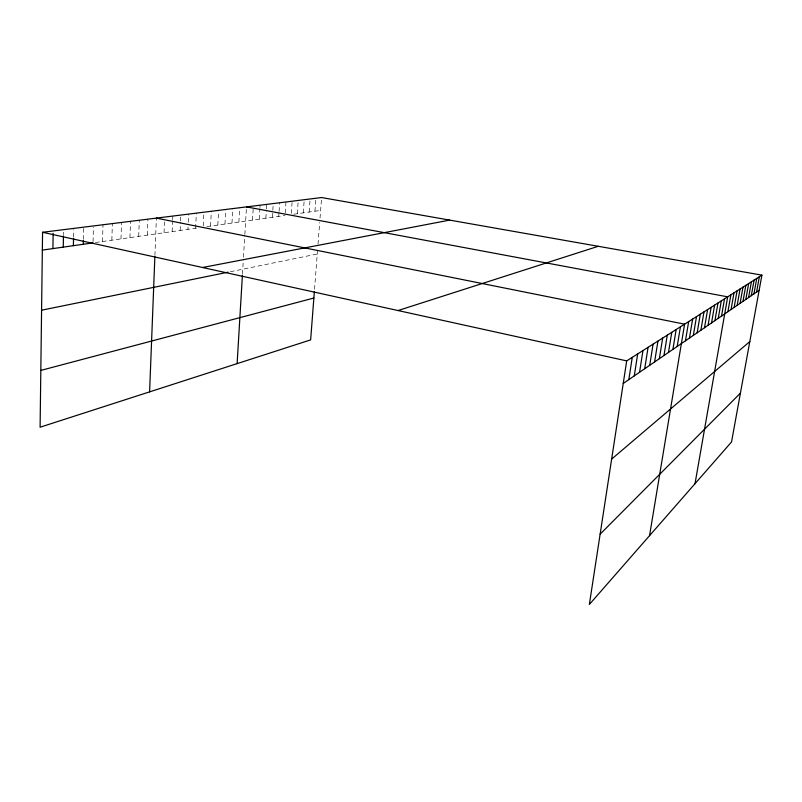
<?xml version="1.0" encoding="UTF-8"?>
<svg xmlns="http://www.w3.org/2000/svg" width="802" height="802" viewBox="0 0 802 802"><rect width="100%" height="100%" fill="white"/><g stroke="black" fill="none" stroke-linecap="round" stroke-linejoin="round"><path stroke-width="0.6" stroke-dasharray="4.01 3.01" d="M63.478 234.655L63.518 232.159M73.563 237.041L73.714 229.633M83.418 239.377L83.659 228.38M93.052 241.663L93.403 227.156M102.536 241.512L102.987 224.76M111.859 240.189L112.34 223.598M120.992 238.886L121.503 222.455M129.944 237.603L130.485 221.332M138.716 236.349L139.287 220.239M147.327 235.126L147.919 219.167M154.926 255.457L156.38 218.114M164.039 232.74L164.49 221.893M172.159 231.577L172.62 220.841M172.671 219.648L172.831 216.059M180.129 230.445L180.5 222.164M180.55 220.981L180.821 215.066M187.949 229.332L188.059 226.986M188.28 222.294L188.66 214.094M195.628 228.239L196.36 213.131M203.227 225.913L203.848 213.442M210.565 226.104L211.327 211.267M217.833 225.071L218.615 210.365M224.971 224.049L225.773 209.472M231.978 223.046L232.801 208.6M238.876 222.064L239.708 207.738M242.475 274.083L243.337 259.668M243.477 257.272L244.77 235.638M244.851 234.425L246.495 206.896M252.5 220.119L253.292 207.207M259.236 219.157L259.888 208.69M259.968 207.528L260.109 205.202M265.853 218.214L266.374 210.144M266.444 208.991L266.745 204.37M272.349 217.292L273.261 203.558M278.745 216.38L278.996 212.66M279.076 211.427L279.667 202.766M285.201 213.021L285.963 201.984M291.296 213.382L292.068 202.425M297.291 213.733L298.234 200.45M303.266 212.881L304.229 199.708M309.141 212.039L310.113 198.976M314.925 211.217L315.908 198.254M314.534 289.291L317.542 250.304M318.013 244.119L319.687 222.475M320.018 218.094L321.602 197.543M230.354 271.728L317.251 254.013M95.398 242.535L198.856 227.778M206.866 226.635L285.031 215.477M293.642 214.254L320.61 210.405"/><path stroke-width="1.2" d="M761.9 275.136L626.693 360.89L589.36 604.457L731.534 441.952L761.9 275.136L321.602 197.543L42.566 232.279L40.1 427.215L310.645 339.888L314.344 291.788M52.912 248.59L53.143 233.312M63.258 247.116L63.458 235.898M73.393 245.673L73.543 238.274M83.308 244.259L83.388 240.59M149.603 391.867L154.876 256.65M237.121 363.617L242.404 275.307M628.828 379.607L632.267 357.361M634.272 375.887L637.69 353.923M639.565 372.258L642.963 350.574M644.708 368.73L648.086 347.326M649.72 365.301L653.079 344.158M654.592 361.953L657.941 341.081M659.344 358.695L662.673 338.073M663.976 355.527L667.274 335.156M668.487 352.429L671.775 332.299M672.898 349.411L676.156 329.522M677.189 346.474L680.427 326.815M649.54 535.666L684.597 324.168L156.38 218.114M685.459 340.8L688.667 321.592M689.449 338.063L692.637 319.066M693.349 335.386L696.507 316.61M697.159 332.78L700.296 314.214M700.878 330.234L703.996 311.858M704.507 327.737L707.615 309.572M708.066 325.301L711.143 307.326M711.544 322.925L714.602 305.131M714.943 320.589L717.98 302.996M718.261 318.314L721.289 300.89M721.519 316.088L724.517 298.845M695.013 483.696L727.685 296.84L246.495 206.896M727.915 311.697L730.883 294.815M731.053 309.542L734 292.83M734.131 307.437L737.058 290.895M737.148 305.372L740.056 288.991M740.096 303.356L742.983 287.136M742.983 301.372L745.85 285.312M745.81 299.437L748.657 283.527M748.587 297.532L751.414 281.783M751.304 295.667L754.121 280.068M753.97 293.843L756.757 278.394M756.577 292.048L759.354 276.75M600.127 534.182L740.426 393.12M611.645 459.085L749.81 341.572M623.244 383.446L759.143 290.294M398.043 310.544L598.232 246.294M40.822 370.414L313.863 298.023M41.574 310.214L228.049 272.199M202.535 267.507L449.641 220.109M42.336 250.104L93.022 242.876M42.566 232.279L626.693 360.89"/></g></svg>
